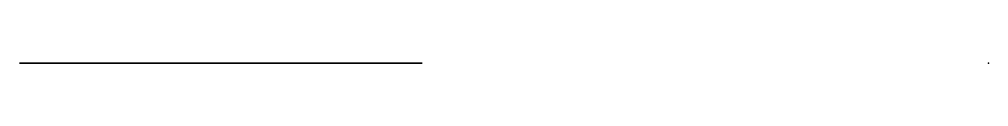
# Model space of a CAD drawing. Header units: centimetres. Extents: x -5 to 0, y 0 to 0.
import ezdxf

# ---------------------------------------------------------------- set-up
doc = ezdxf.new("R2010")
doc.units = ezdxf.units.CM
doc.header["$MEASUREMENT"] = 0
doc.layers.add('Container_RightMiddle v1_Sketch1', color=7, linetype='Continuous')

msp = doc.modelspace()

# ---------------------------------------------------------------- linework, layer by layer
at = {"layer": 'Container_RightMiddle v1_Sketch1'}
for p, q in [((-3.473, 0, -0.699), (-5, 0, 5)), ((-5, 0, 5), (-4.45, 0, 5)), ((-4.45, 0, 5), (-2.923, 0, -0.699)), ((-2.923, 0, -0.699), (-3.473, 0, -0.699))]:
    msp.add_line(p, q, dxfattribs=at)
msp.add_point((0, 0), dxfattribs=at)

doc.saveas('drawing.dxf')
